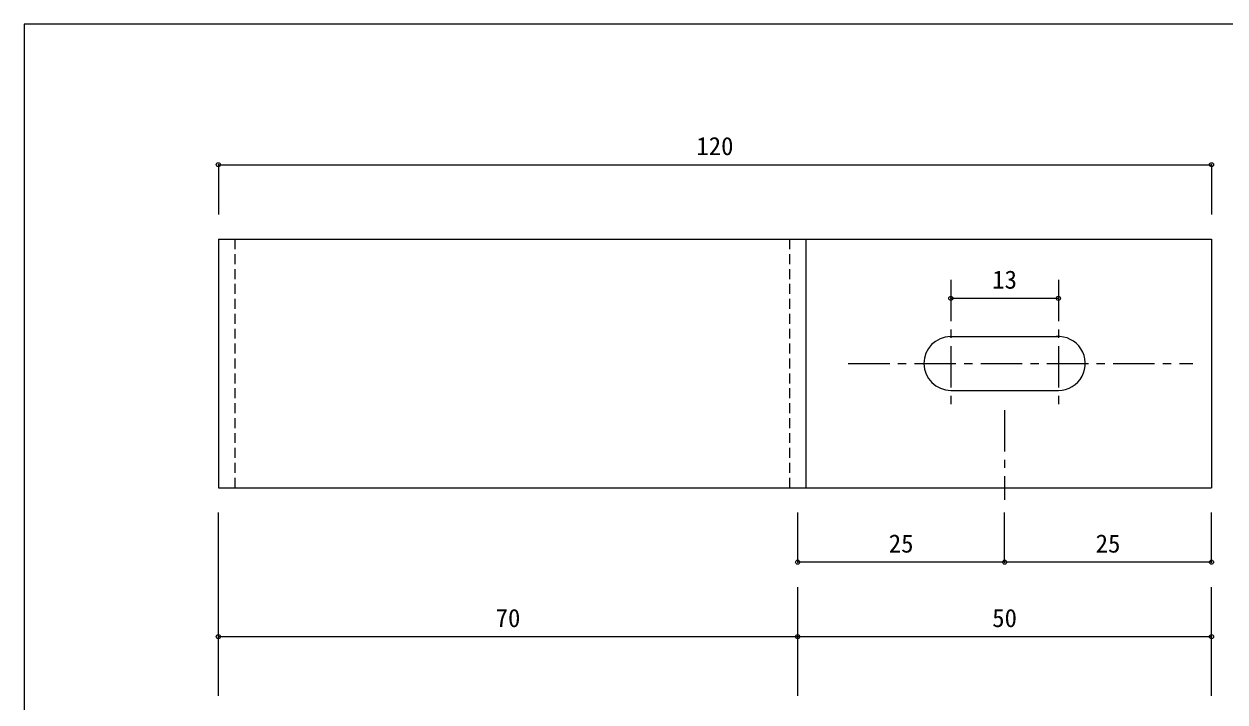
# Model space of a CAD drawing. Units: millimetres on the paper, enlarged 100 times, with parts at other scales. Extents: x -14200 to 14200, y -9940 to 9940.
# Drawn here: x -14200 to 311, y 1752 to 9940 of the extents above; entities that cross this region are included whole.
import ezdxf
from ezdxf.enums import TextEntityAlignment as Align

# ---------------------------------------------------------------- set-up
doc = ezdxf.new("R2010")
doc.units = ezdxf.units.MM
doc.header["$LTSCALE"] = 100
doc.header["$PDMODE"] = 32
doc.header["$PDSIZE"] = 50
doc.linetypes.add('CHAIN1', pattern=[8, 5, -1, 1, -1])
doc.linetypes.add('DASHED1', pattern=[1.8, 1.2, -0.6])
doc.layers.add('0-0_0', color=7, linetype='Continuous')
doc.layers.add('1-0_建築', color=7, linetype='Continuous')
doc.styles.add('ＭＳ ゴシック', font='')
doc.styles.get('ＭＳ ゴシック').set_extended_font_data('MS Gothic')

msp = doc.modelspace()

# ---------------------------------------------------------------- linework, layer by layer
at = {"layer": '0-0_0'}
msp.add_lwpolyline([(-14200, -9940), (14200, -9940), (14200, 9940), (-14200, 9940)], close=True, dxfattribs=at)
at = {"layer": '1-0_建築'}
for p, q in [((-11851.8, 8240.5), (148.2, 8240.5)), ((-11851.8, 8240.5), (-11851.8, 7640.5)), ((148.2, 8240.5), (148.2, 7640.5)), ((-11851.8, 7340.5), (148.2, 7340.5)), ((-4751.8, 7340.5), (-4751.8, 4340.5)), ((148.2, 7340.5), (148.2, 4340.5)), ((-3001.8, 6627.5), (-1701.8, 6627.5)), ((-3015.7, 6165.5), (-1701.8, 6165.5)), ((-3002, 5515.5), (-1701.6, 5515.5)), ((-11851.8, 1828.1), (-11851.8, 4040.5)), ((-4851.8, 3440.5), (-4851.8, 4040.5)), ((-2351.8, 3440.5), (-2351.8, 4040.5)), ((-2351.8, 3440.5), (-2351.8, 4040.5)), ((148.2, 3440.5), (148.2, 4040.5)), ((-2351.8, 3440.5), (-4851.8, 3440.5)), ((148.2, 3440.5), (-2351.8, 3440.5)), ((-4851.8, 1828.1), (-4851.8, 3140.5)), ((148.2, 1828.1), (148.2, 3140.5)), ((-4851.8, 2540.5), (-11851.8, 2540.5)), ((148.2, 2540.5), (-4851.8, 2540.5))]:
    msp.add_line(p, q, dxfattribs=at)
at = {"layer": '1-0_建築', "linetype": 'DASHED1'}
for p, q in [((-11651.8, 7340.5), (-11651.8, 4340.5)), ((-4951.8, 7340.5), (-4951.8, 4340.5))]:
    msp.add_line(p, q, dxfattribs=at)
at = {"layer": '1-0_建築', "linetype": 'CHAIN1'}
for p, q in [((-3001.8, 6850.2), (-3001.8, 5290)), ((-1701.8, 6850.2), (-1701.8, 5324.6)), ((-4240.3, 5840.5), (-76.5, 5840.5)), ((-2351.8, 5278.4), (-2351.8, 4193.4))]:
    msp.add_line(p, q, dxfattribs=at)
at = {"layer": '1-0_建築'}
msp.add_lwpolyline([(-11851.8, 7340.5), (-11851.8, 4340.5), (148.2, 4340.5)], dxfattribs=at)
for centre, start, end in [((-3001.8, 5840.5), 90.83206, 269.96593), ((-1701.8, 5840.5), 270.03407, 94.45108)]:
    msp.add_arc(centre, 325, start, end, dxfattribs=at)
for p in [(-11851.8, 8240.5), (148.2, 8240.5), (-3001.8, 6627.5), (-1701.8, 6627.5), (-4851.8, 3440.5), (-2351.8, 3440.5), (148.2, 3440.5), (-11851.8, 2540.5), (-4851.8, 2540.5), (148.2, 2540.5)]:
    msp.add_point(p, dxfattribs=at)

# ---------------------------------------------------------------- texts
at = {"layer": '1-0_建築', "style": 'ＭＳ ゴシック'}
for s, p in [('120', (-6076.8, 8290.5)), ('13', (-2501.8, 6677.5)), ('25', (-3751.8, 3490.5)), ('25', (-1251.8, 3490.5)), ('70', (-8501.8, 2590.5)), ('50', (-2501.8, 2590.5))]:
    msp.add_text(s, height=219.9, dxfattribs=at).set_placement(p, align=Align.BOTTOM_LEFT)

doc.saveas('drawing.dxf')
